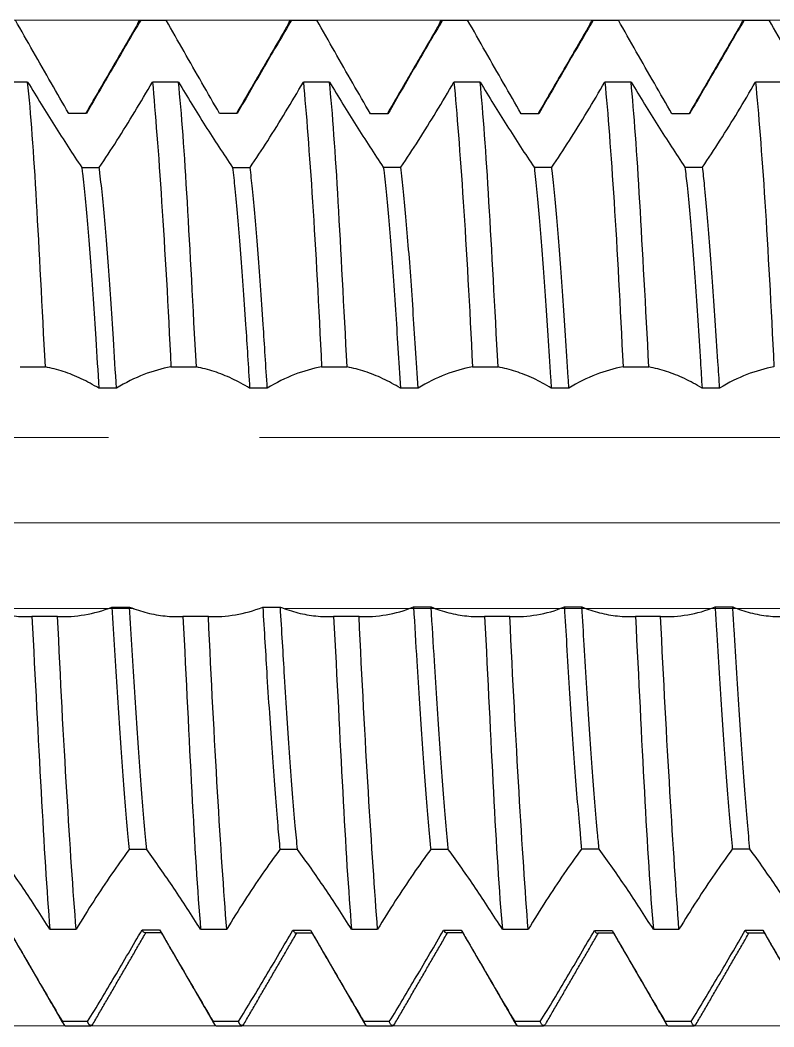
# Model space of a CAD drawing. Header units: millimetres. Extents: x -80 to 17556, y -2605 to 646.
# Drawn here: x 489.11 to 496.6, y 284.71 to 294.72 of the extents above; entities that cross this region are included whole.
import ezdxf

# ---------------------------------------------------------------- set-up
doc = ezdxf.new("R2010")
doc.units = ezdxf.units.MM
doc.header["$LTSCALE"] = 2
doc.linetypes.add('DASH', pattern=[3.75, 3, -0.75])
doc.linetypes.add('LONGDASH_DASH', pattern=[10.5, 6, -0.75, 3, -0.75])
for name, color, linetype, lineweight in [('1', 4, 'Continuous', 50), ('3', 1, 'DASH', 35), ('4', 2, 'LONGDASH_DASH', 25), ('CUT', 1, 'Continuous', 25), ('SK4', 2, 'LONGDASH_DASH', 25)]:
    doc.layers.add(name, color=color, linetype=linetype, lineweight=lineweight)

# ---------------------------------------------------------------- blocks, each defined once
blk = doc.blocks.new('A$C1EDF66EC')
at = {"layer": '1', "lineweight": 25}
for p, q in [((131.3386, 41.6101), (131.5922, 41.6101)), ((132.8385, 41.6101), (133.0907, 41.6101)), ((134.3398, 41.6101), (134.5908, 41.6101)), ((135.8398, 41.6101), (136.09, 41.6101)), ((137.3404, 41.6101), (137.5901, 41.6101)), ((130.2143, 40.9948), (129.9579, 40.9948)), ((131.7138, 40.9948), (131.4558, 40.9948)), ((133.2159, 40.9948), (132.9565, 40.9948)), ((134.7148, 40.9948), (134.4544, 40.9948)), ((136.2165, 40.9948), (135.9556, 40.9948)), ((137.7148, 40.9948), (137.4539, 40.9948)), ((130.1394, 38.1615), (130.3908, 38.1615)), ((131.6395, 38.1615), (131.8923, 38.1615)), ((133.1379, 38.1615), (133.3921, 38.1615)), ((134.6382, 38.1615), (134.894, 38.1615)), ((136.1361, 38.1615), (136.3935, 38.1615)), ((130.5124, 35.6797), (130.2563, 35.6797)), ((132.0127, 35.6797), (131.7582, 35.6797)), ((133.511, 35.6797), (133.258, 35.6797)), ((135.0112, 35.6797), (134.7595, 35.6797)), ((136.5101, 35.6797), (136.2595, 35.6797)), ((130.4356, 32.5689), (130.6961, 32.5689)), ((131.9345, 32.5689), (132.1941, 32.5689)), ((133.4365, 32.5689), (133.6948, 32.5689)), ((134.936, 32.5689), (135.1927, 32.5689)), ((136.438, 32.5689), (136.693, 32.5689)), ((130.8105, 31.6504), (130.5597, 31.6504)), ((132.3118, 31.6504), (132.0598, 31.6504)), ((133.8117, 31.6504), (133.5583, 31.6504)), ((135.3135, 31.6504), (135.0586, 31.6504)), ((136.8131, 31.6504), (136.5566, 31.6504)), ((130.5877, 31.6101), (130.8428, 31.6101)), ((132.0881, 31.6101), (132.3447, 31.6101)), ((133.5861, 31.6101), (133.8441, 31.6101)), ((135.0868, 31.6101), (135.3461, 31.6101)), ((136.5848, 31.6101), (136.845, 31.6101))]:
    blk.add_line(p, q, dxfattribs=at)
for points, knots in [([(130.6234, 40.6817), (130.5649, 40.7827), (130.5064, 40.884), (130.3884, 41.0896), (130.3288, 41.194), (130.21, 41.4024), (130.1507, 41.5066), (130.0919, 41.6101)], [0, 0, 0, 0, 0.3261115, 0.3261115, 0.6621323, 0.6621323, 1, 1, 1, 1]), ([(131.3386, 41.6101), (131.2496, 41.4586), (131.1599, 41.3052), (130.9796, 40.9954), (130.8886, 40.8383), (130.7985, 40.6817)], [0, 0, 0, 0, 0.4968685, 0.4968685, 1, 1, 1, 1]), ([(132.1235, 40.6821), (132.065, 40.783), (132.0065, 40.8844), (131.8885, 41.0899), (131.8289, 41.1942), (131.7102, 41.4025), (131.651, 41.5067), (131.5922, 41.6101)], [0, 0, 0, 0, 0.3262336, 0.3262336, 0.6621948, 0.6621948, 1, 1, 1, 1]), ([(132.8385, 41.6101), (132.7495, 41.4587), (132.6599, 41.3054), (132.4796, 40.9956), (132.3887, 40.8387), (132.2986, 40.6821)], [0, 0, 0, 0, 0.4968715, 0.4968715, 1, 1, 1, 1]), ([(133.6233, 40.6794), (133.5648, 40.7804), (133.5063, 40.8817), (133.3881, 41.0877), (133.3283, 41.1924), (133.2091, 41.4016), (133.1496, 41.5062), (133.0907, 41.6101)], [0, 0, 0, 0, 0.3253348, 0.3253348, 0.6617353, 0.6617353, 1, 1, 1, 1]), ([(134.3398, 41.6101), (134.2506, 41.4582), (134.1607, 41.3045), (133.9799, 40.9939), (133.8887, 40.8364), (133.7984, 40.6794)], [0, 0, 0, 0, 0.4968507, 0.4968507, 1, 1, 1, 1]), ([(135.1234, 40.6795), (135.0649, 40.7805), (135.0064, 40.8819), (134.8882, 41.0878), (134.8284, 41.1925), (134.7092, 41.4017), (134.6498, 41.5062), (134.5908, 41.6101)], [0, 0, 0, 0, 0.3253712, 0.3253712, 0.661754, 0.661754, 1, 1, 1, 1]), ([(135.8398, 41.6101), (135.7506, 41.4582), (135.6607, 41.3045), (135.48, 40.9939), (135.3888, 40.8365), (135.2985, 40.6795)], [0, 0, 0, 0, 0.4968516, 0.4968516, 1, 1, 1, 1]), ([(136.6231, 40.678), (136.5646, 40.779), (136.5061, 40.8804), (136.3879, 41.0866), (136.3279, 41.1915), (136.2085, 41.4012), (136.149, 41.506), (136.09, 41.6101)], [0, 0, 0, 0, 0.3249016, 0.3249016, 0.6615133, 0.6615133, 1, 1, 1, 1]), ([(137.3404, 41.6101), (137.251, 41.458), (137.1611, 41.304), (136.9801, 40.9929), (136.8887, 40.8353), (136.7982, 40.6781)], [0, 0, 0, 0, 0.4968399, 0.4968399, 1, 1, 1, 1]), ([(138.1232, 40.6781), (138.0646, 40.779), (138.0062, 40.8804), (137.8879, 41.0866), (137.828, 41.1915), (137.7086, 41.4012), (137.6491, 41.506), (137.5901, 41.6101)], [0, 0, 0, 0, 0.3249054, 0.3249054, 0.6615153, 0.6615153, 1, 1, 1, 1]), ([(130.2143, 40.9948), (130.303, 40.8471), (130.3922, 40.702), (130.5717, 40.4183), (130.6622, 40.2792), (130.7519, 40.1462)], [0, 0, 0, 0, 0.496904, 0.496904, 1, 1, 1, 1]), ([(130.927, 40.1462), (130.9855, 40.2324), (131.0439, 40.3213), (131.1615, 40.5052), (131.2207, 40.6005), (131.3387, 40.7949), (131.3975, 40.8942), (131.4558, 40.9948)], [0, 0, 0, 0, 0.3277281, 0.3277281, 0.6629575, 0.6629575, 1, 1, 1, 1]), ([(131.7138, 40.9948), (131.8025, 40.8469), (131.8919, 40.7016), (132.0716, 40.4175), (132.1622, 40.2783), (132.2521, 40.1452)], [0, 0, 0, 0, 0.4968948, 0.4968948, 1, 1, 1, 1]), ([(132.4271, 40.1452), (132.4857, 40.2313), (132.5441, 40.3202), (132.6618, 40.5043), (132.7211, 40.5997), (132.8392, 40.7945), (132.8981, 40.894), (132.9565, 40.9948)], [0, 0, 0, 0, 0.3273271, 0.3273271, 0.6627525, 0.6627525, 1, 1, 1, 1]), ([(133.2159, 40.9948), (133.3043, 40.8474), (133.3933, 40.7027), (133.5723, 40.4196), (133.6626, 40.2809), (133.7521, 40.1482)], [0, 0, 0, 0, 0.4969216, 0.4969216, 1, 1, 1, 1]), ([(133.9272, 40.1482), (133.9858, 40.2344), (134.0442, 40.3233), (134.1614, 40.507), (134.2204, 40.6019), (134.3378, 40.7956), (134.3963, 40.8945), (134.4544, 40.9948)], [0, 0, 0, 0, 0.328593, 0.328593, 0.6633981, 0.6633981, 1, 1, 1, 1]), ([(134.7148, 40.9948), (134.8034, 40.8471), (134.8926, 40.702), (135.072, 40.4183), (135.1626, 40.2793), (135.2523, 40.1463)], [0, 0, 0, 0, 0.4969049, 0.4969049, 1, 1, 1, 1]), ([(135.4274, 40.1463), (135.4859, 40.2325), (135.5443, 40.3214), (135.6618, 40.5054), (135.7209, 40.6006), (135.8386, 40.7949), (135.8973, 40.8942), (135.9556, 40.9948)], [0, 0, 0, 0, 0.327868, 0.327868, 0.6630275, 0.6630275, 1, 1, 1, 1]), ([(136.2165, 40.9948), (136.3048, 40.8475), (136.3938, 40.7028), (136.5727, 40.4198), (136.663, 40.2812), (136.7525, 40.1486)], [0, 0, 0, 0, 0.4969245, 0.4969245, 1, 1, 1, 1]), ([(136.9276, 40.1486), (136.9861, 40.2348), (137.0445, 40.3238), (137.1616, 40.5074), (137.2204, 40.6022), (137.3376, 40.7958), (137.396, 40.8946), (137.4539, 40.9948)], [0, 0, 0, 0, 0.328841, 0.328841, 0.6635231, 0.6635231, 1, 1, 1, 1]), ([(130.7985, 40.6817), (130.7839, 40.6817), (130.7693, 40.6817), (130.7401, 40.6817), (130.7255, 40.6817), (130.6818, 40.6817), (130.6526, 40.6817), (130.6234, 40.6817)], [0, 0, 0, 0, 0.2500005, 0.2500005, 0.500001, 0.500001, 1, 1, 1, 1]), ([(132.2986, 40.6821), (132.2694, 40.6821), (132.2402, 40.6821), (132.1965, 40.6821), (132.1819, 40.6821), (132.1527, 40.6821), (132.1381, 40.6821), (132.1235, 40.6821)], [0, 0, 0, 0, 0.5, 0.5, 0.75, 0.75, 1, 1, 1, 1]), ([(133.7984, 40.6794), (133.7692, 40.6794), (133.74, 40.6794), (133.6962, 40.6794), (133.6817, 40.6794), (133.6525, 40.6794), (133.6379, 40.6794), (133.6233, 40.6794)], [0, 0, 0, 0, 0.5, 0.5, 0.75, 0.75, 1, 1, 1, 1]), ([(135.2985, 40.6795), (135.2693, 40.6795), (135.2401, 40.6795), (135.1818, 40.6795), (135.1526, 40.6795), (135.1234, 40.6795)], [0, 0, 0, 0, 0.5, 0.5, 1, 1, 1, 1]), ([(136.7982, 40.6781), (136.7836, 40.6781), (136.769, 40.6781), (136.7325, 40.6781), (136.7106, 40.6781), (136.6669, 40.678), (136.645, 40.678), (136.6231, 40.678)], [0, 0, 0, 0, 0.25, 0.25, 0.625, 0.625, 1, 1, 1, 1]), ([(130.7519, 40.1462), (130.7665, 40.1462), (130.7811, 40.1462), (130.8175, 40.1462), (130.8394, 40.1462), (130.8832, 40.1462), (130.9051, 40.1462), (130.927, 40.1462)], [0, 0, 0, 0, 0.25, 0.25, 0.625, 0.625, 1, 1, 1, 1]), ([(130.7519, 40.1462), (130.7542, 40.1273), (130.7653, 40.0323), (130.7853, 39.8426), (130.8119, 39.5482), (130.8474, 39.101), (130.8844, 38.5624), (130.9124, 38.116), (130.9227, 37.9486)], [0, 0, 0, 0, 0.0400497, 0.1958143, 0.3515788, 0.5073433, 0.8188724, 1, 1, 1, 1]), ([(131.0978, 37.9486), (131.0875, 38.116), (131.0594, 38.5625), (131.0225, 39.1011), (130.987, 39.5482), (130.9604, 39.8426), (130.9404, 40.0324), (130.9292, 40.1273), (130.927, 40.1462)], [0, 0, 0, 0, 0.181125, 0.4926676, 0.6484389, 0.8042103, 0.9599816, 1, 1, 1, 1]), ([(133.7521, 40.1482), (133.7813, 40.1482), (133.8105, 40.1482), (133.8543, 40.1482), (133.8689, 40.1482), (133.898, 40.1482), (133.9126, 40.1482), (133.9272, 40.1482)], [0, 0, 0, 0, 0.5, 0.5, 0.75, 0.75, 1, 1, 1, 1]), ([(133.7521, 40.1482), (133.7567, 40.1104), (133.7701, 39.9933), (133.7924, 39.7705), (133.8279, 39.358), (133.8713, 38.7606), (133.9058, 38.2201), (133.9226, 37.9494)], [0, 0, 0, 0, 0.0801828, 0.236313, 0.3924432, 0.7047035, 1, 1, 1, 1]), ([(134.0977, 37.9494), (134.0809, 38.22), (134.0464, 38.7606), (134.003, 39.3581), (133.9675, 39.7705), (133.9452, 39.9933), (133.9318, 40.1104), (133.9272, 40.1482)], [0, 0, 0, 0, 0.2953038, 0.6075734, 0.7637082, 0.919843, 1, 1, 1, 1]), ([(135.2523, 40.1463), (135.2536, 40.136), (135.2637, 40.0504), (135.2827, 39.871), (135.3181, 39.4765), (135.3625, 38.8857), (135.4002, 38.3058), (135.4202, 37.9864), (135.4224, 37.9505)], [0, 0, 0, 0, 0.0218525, 0.1782999, 0.3347474, 0.6476423, 0.9605373, 1, 1, 1, 1]), ([(135.2523, 40.1463), (135.2815, 40.1463), (135.3107, 40.1463), (135.3545, 40.1463), (135.369, 40.1463), (135.3982, 40.1463), (135.4128, 40.1463), (135.4274, 40.1463)], [0, 0, 0, 0, 0.5, 0.5, 0.75, 0.75, 1, 1, 1, 1]), ([(135.5975, 37.9505), (135.5953, 37.9865), (135.5753, 38.3057), (135.5376, 38.8857), (135.4932, 39.4765), (135.4577, 39.8709), (135.4387, 40.0503), (135.4286, 40.136), (135.4274, 40.1463)], [0, 0, 0, 0, 0.0394754, 0.3523703, 0.6652652, 0.8217126, 0.9781601, 1, 1, 1, 1]), ([(136.7525, 40.1486), (136.7593, 40.0916), (136.775, 39.9497), (136.8084, 39.5967), (136.8527, 39.0263), (136.8937, 38.4087), (136.917, 38.039), (136.9226, 37.9503)], [0, 0, 0, 0, 0.1198452, 0.2763278, 0.5892929, 0.9022581, 1, 1, 1, 1]), ([(137.0976, 37.9503), (137.0921, 38.039), (137.0688, 38.4086), (137.0278, 39.0263), (136.9834, 39.5967), (136.95, 39.9497), (136.9344, 40.0916), (136.9276, 40.1486)], [0, 0, 0, 0, 0.0977675, 0.4107238, 0.7236802, 0.8801584, 1, 1, 1, 1]), ([(132.2521, 40.1452), (132.2812, 40.1452), (132.3104, 40.1452), (132.3542, 40.1452), (132.3688, 40.1452), (132.398, 40.1452), (132.4125, 40.1452), (132.4271, 40.1452)], [0, 0, 0, 0, 0.5, 0.5, 0.75, 0.75, 1, 1, 1, 1]), ([(132.2521, 40.1452), (132.2599, 40.08), (132.2766, 39.9292), (132.3022, 39.6591), (132.3377, 39.2284), (132.3778, 38.6596), (132.409, 38.1673), (132.4225, 37.9495)], [0, 0, 0, 0, 0.1380008, 0.2941541, 0.4503075, 0.7626141, 1, 1, 1, 1]), ([(132.5975, 37.9495), (132.5841, 38.1673), (132.5528, 38.6596), (132.5127, 39.2285), (132.4773, 39.6591), (132.4517, 39.9292), (132.435, 40.08), (132.4271, 40.1452)], [0, 0, 0, 0, 0.2373876, 0.5497085, 0.7058689, 0.8620294, 1, 1, 1, 1]), ([(130.9227, 37.9486), (130.8642, 37.9849), (130.8058, 38.0165), (130.6878, 38.0722), (130.628, 38.096), (130.509, 38.1352), (130.4497, 38.1504), (130.3908, 38.1615)], [0, 0, 0, 0, 0.325308, 0.325308, 0.6617191, 0.6617191, 1, 1, 1, 1]), ([(131.6395, 38.1615), (131.5503, 38.1453), (131.4604, 38.1201), (131.2796, 38.0501), (131.1883, 38.005), (131.0978, 37.9486)], [0, 0, 0, 0, 0.4968462, 0.4968462, 1, 1, 1, 1]), ([(132.4225, 37.9495), (132.364, 37.9857), (132.3056, 38.0173), (132.1878, 38.0727), (132.1284, 38.0964), (132.0099, 38.1353), (131.9508, 38.1505), (131.8923, 38.1615)], [0, 0, 0, 0, 0.3262111, 0.3262111, 0.6621794, 0.6621794, 1, 1, 1, 1]), ([(133.1379, 38.1615), (133.0489, 38.1454), (132.9593, 38.1202), (132.7789, 38.0505), (132.6878, 38.0056), (132.5975, 37.9495)], [0, 0, 0, 0, 0.4968649, 0.4968649, 1, 1, 1, 1]), ([(133.9226, 37.9494), (133.8641, 37.9856), (133.8057, 38.0172), (133.6879, 38.0726), (133.6284, 38.0963), (133.5098, 38.1353), (133.4507, 38.1505), (133.3921, 38.1615)], [0, 0, 0, 0, 0.3260739, 0.3260739, 0.6621097, 0.6621097, 1, 1, 1, 1]), ([(134.6382, 38.1615), (134.5492, 38.1454), (134.4595, 38.1202), (134.2791, 38.0505), (134.188, 38.0056), (134.0977, 37.9494)], [0, 0, 0, 0, 0.4968624, 0.4968624, 1, 1, 1, 1]), ([(135.4224, 37.9505), (135.3639, 37.9867), (135.3056, 38.0182), (135.1881, 38.0733), (135.1289, 38.0968), (135.0111, 38.1354), (134.9523, 38.1505), (134.894, 38.1615)], [0, 0, 0, 0, 0.3272694, 0.3272694, 0.6627194, 0.6627194, 1, 1, 1, 1]), ([(136.1361, 38.1615), (136.0474, 38.1454), (135.9581, 38.1204), (135.7783, 38.051), (135.6875, 38.0064), (135.5975, 37.9505)], [0, 0, 0, 0, 0.4968879, 0.4968879, 1, 1, 1, 1]), ([(136.9226, 37.9503), (136.8641, 37.9864), (136.8057, 38.0179), (136.6881, 38.0731), (136.6288, 38.0967), (136.5108, 38.1354), (136.4519, 38.1505), (136.3935, 38.1615)], [0, 0, 0, 0, 0.3269679, 0.3269679, 0.662566, 0.662566, 1, 1, 1, 1]), ([(137.6368, 38.1615), (137.548, 38.1454), (137.4585, 38.1203), (137.2786, 38.0509), (137.1877, 38.0062), (137.0976, 37.9503)], [0, 0, 0, 0, 0.496882, 0.496882, 1, 1, 1, 1]), ([(131.0978, 37.9486), (131.0832, 37.9486), (131.0686, 37.9486), (131.0394, 37.9486), (131.0249, 37.9486), (130.9811, 37.9486), (130.9519, 37.9486), (130.9227, 37.9486)], [0, 0, 0, 0, 0.2500027, 0.2500027, 0.5000054, 0.5000054, 1, 1, 1, 1]), ([(132.5975, 37.9495), (132.583, 37.9495), (132.5684, 37.9495), (132.5392, 37.9495), (132.5246, 37.9495), (132.4808, 37.9495), (132.4517, 37.9495), (132.4225, 37.9495)], [0, 0, 0, 0, 0.2500023, 0.2500023, 0.5000046, 0.5000046, 1, 1, 1, 1]), ([(135.5975, 37.9505), (135.5683, 37.9505), (135.5391, 37.9505), (135.4954, 37.9505), (135.4808, 37.9505), (135.4516, 37.9505), (135.437, 37.9505), (135.4224, 37.9505)], [0, 0, 0, 0, 0.5, 0.5, 0.75, 0.75, 1, 1, 1, 1]), ([(137.0976, 37.9503), (137.0685, 37.9503), (137.0393, 37.9503), (136.9955, 37.9503), (136.9809, 37.9503), (136.9517, 37.9503), (136.9372, 37.9503), (136.9226, 37.9503)], [0, 0, 0, 0, 0.5, 0.5, 0.75, 0.75, 1, 1, 1, 1]), ([(129.728, 35.7731), (129.7865, 35.7493), (129.8449, 35.7304), (129.9623, 35.7011), (130.0215, 35.6908), (130.1393, 35.6788), (130.198, 35.6771), (130.2563, 35.6797)], [0, 0, 0, 0, 0.327348, 0.327348, 0.6627596, 0.6627596, 1, 1, 1, 1]), ([(130.5124, 35.6797), (130.6014, 35.6759), (130.691, 35.6813), (130.8714, 35.7116), (130.9625, 35.7369), (131.0528, 35.7738)], [0, 0, 0, 0, 0.4968641, 0.4968641, 1, 1, 1, 1]), ([(131.0528, 35.7738), (131.0701, 35.4845), (131.1051, 34.9072), (131.149, 34.2509), (131.1845, 33.7877), (131.2063, 33.5362), (131.2192, 33.4015), (131.2232, 33.3609)], [0, 0, 0, 0, 0.3045057, 0.6168258, 0.7729859, 0.9291459, 1, 1, 1, 1]), ([(131.2279, 35.7738), (131.2864, 35.75), (131.3447, 35.731), (131.4625, 35.7014), (131.522, 35.691), (131.6405, 35.6788), (131.6996, 35.6771), (131.7582, 35.6797)], [0, 0, 0, 0, 0.326152, 0.326152, 0.6621495, 0.6621495, 1, 1, 1, 1]), ([(131.3983, 33.3609), (131.3942, 33.4015), (131.3813, 33.5362), (131.3596, 33.7878), (131.3241, 34.2508), (131.2802, 34.9072), (131.2452, 35.4845), (131.2279, 35.7738)], [0, 0, 0, 0, 0.0708499, 0.2270106, 0.3831713, 0.6954927, 1, 1, 1, 1]), ([(132.0127, 35.6797), (132.1017, 35.6759), (132.1912, 35.6813), (132.3716, 35.7116), (132.4626, 35.7368), (132.5529, 35.7738)], [0, 0, 0, 0, 0.4968664, 0.4968664, 1, 1, 1, 1]), ([(132.5529, 35.7738), (132.5675, 35.7738), (132.5821, 35.7738), (132.6113, 35.7738), (132.6258, 35.7738), (132.6696, 35.7738), (132.6988, 35.7738), (132.728, 35.7738)], [0, 0, 0, 0, 0.25, 0.25, 0.5, 0.5, 1, 1, 1, 1]), ([(132.5529, 35.7738), (132.5669, 35.5392), (132.5986, 35.0142), (132.6393, 34.3929), (132.6747, 33.9136), (132.6998, 33.6112), (132.716, 33.4376), (132.7233, 33.3635)], [0, 0, 0, 0, 0.2465496, 0.5589225, 0.715109, 0.8712954, 1, 1, 1, 1]), ([(132.728, 35.7738), (132.7865, 35.7499), (132.8448, 35.731), (132.9626, 35.7013), (133.022, 35.6909), (133.1405, 35.6788), (133.1995, 35.6771), (133.258, 35.6797)], [0, 0, 0, 0, 0.3262818, 0.3262818, 0.6622155, 0.6622155, 1, 1, 1, 1]), ([(132.8984, 33.3635), (132.891, 33.4376), (132.8749, 33.6112), (132.8498, 33.9137), (132.8143, 34.3928), (132.7737, 35.0142), (132.742, 35.5392), (132.728, 35.7738)], [0, 0, 0, 0, 0.1286978, 0.2848859, 0.4410741, 0.7534504, 1, 1, 1, 1]), ([(133.511, 35.6797), (133.6002, 35.6759), (133.6901, 35.6813), (133.8709, 35.7118), (133.9622, 35.7372), (134.0526, 35.7743)], [0, 0, 0, 0, 0.4968474, 0.4968474, 1, 1, 1, 1]), ([(134.0526, 35.7743), (134.0635, 35.5921), (134.0921, 35.1168), (134.1295, 34.532), (134.165, 34.0386), (134.1916, 33.7056), (134.2111, 33.4894), (134.2217, 33.3803), (134.2235, 33.3626)], [0, 0, 0, 0, 0.1902309, 0.501814, 0.6576055, 0.813397, 0.9691885, 1, 1, 1, 1]), ([(134.0526, 35.7743), (134.0672, 35.7743), (134.0818, 35.7743), (134.111, 35.7743), (134.1256, 35.7743), (134.1694, 35.7743), (134.1985, 35.7743), (134.2277, 35.7743)], [0, 0, 0, 0, 0.25, 0.25, 0.5, 0.5, 1, 1, 1, 1]), ([(134.2277, 35.7743), (134.2862, 35.7504), (134.3446, 35.7314), (134.4627, 35.7016), (134.5224, 35.6911), (134.6414, 35.6788), (134.7007, 35.6771), (134.7595, 35.6797)], [0, 0, 0, 0, 0.3253685, 0.3253685, 0.6617499, 0.6617499, 1, 1, 1, 1]), ([(134.3985, 33.3626), (134.3968, 33.3803), (134.3862, 33.4894), (134.3667, 33.7056), (134.34, 34.0388), (134.3046, 34.532), (134.2671, 35.1168), (134.2386, 35.5921), (134.2277, 35.7743)], [0, 0, 0, 0, 0.0308035, 0.1865969, 0.3423904, 0.4981839, 0.8097708, 1, 1, 1, 1]), ([(135.0112, 35.6797), (135.1004, 35.6759), (135.1902, 35.6813), (135.371, 35.7118), (135.4623, 35.7372), (135.5527, 35.7743)], [0, 0, 0, 0, 0.4968481, 0.4968481, 1, 1, 1, 1]), ([(135.5527, 35.7743), (135.5603, 35.6473), (135.5856, 35.225), (135.6197, 34.6813), (135.6552, 34.1733), (135.6818, 33.8276), (135.7046, 33.5632), (135.7184, 33.4163), (135.7234, 33.3654)], [0, 0, 0, 0, 0.1326321, 0.4444885, 0.6004167, 0.7563449, 0.9122731, 1, 1, 1, 1]), ([(135.5527, 35.7743), (135.5819, 35.7743), (135.6111, 35.7743), (135.6695, 35.7743), (135.6986, 35.7743), (135.7278, 35.7743)], [0, 0, 0, 0, 0.5, 0.5, 1, 1, 1, 1]), ([(135.8985, 33.3654), (135.8935, 33.4163), (135.8796, 33.5631), (135.8569, 33.8276), (135.8303, 34.1734), (135.7948, 34.6812), (135.7606, 35.2249), (135.7354, 35.6473), (135.7278, 35.7743)], [0, 0, 0, 0, 0.0877225, 0.2436522, 0.399582, 0.5555117, 0.8673711, 1, 1, 1, 1]), ([(135.7278, 35.7743), (135.7863, 35.7504), (135.8447, 35.7314), (135.9627, 35.7016), (136.0225, 35.6911), (136.1414, 35.6788), (136.2007, 35.6771), (136.2595, 35.6797)], [0, 0, 0, 0, 0.3254097, 0.3254097, 0.6617708, 0.6617708, 1, 1, 1, 1]), ([(136.5101, 35.6797), (136.5995, 35.6759), (136.6894, 35.6813), (136.8705, 35.7119), (136.9619, 35.7373), (137.0524, 35.7746)], [0, 0, 0, 0, 0.4968388, 0.4968388, 1, 1, 1, 1]), ([(137.0524, 35.7746), (137.0568, 35.7005), (137.079, 35.3288), (137.11, 34.8271), (137.1454, 34.3068), (137.1721, 33.9506), (137.1981, 33.6359), (137.2153, 33.4495), (137.2235, 33.3649)], [0, 0, 0, 0, 0.0770164, 0.3880581, 0.5435789, 0.6990997, 0.8546205, 1, 1, 1, 1]), ([(137.0524, 35.7746), (137.0816, 35.7746), (137.1108, 35.7746), (137.1546, 35.7746), (137.1691, 35.7746), (137.1983, 35.7746), (137.2129, 35.7746), (137.2275, 35.7746)], [0, 0, 0, 0, 0.5, 0.5, 0.75, 0.75, 1, 1, 1, 1]), ([(137.2275, 35.7746), (137.286, 35.7507), (137.3444, 35.7316), (137.4627, 35.7017), (137.5226, 35.6911), (137.6418, 35.6788), (137.7013, 35.6771), (137.7603, 35.6797)], [0, 0, 0, 0, 0.3249187, 0.3249187, 0.6615211, 0.6615211, 1, 1, 1, 1]), ([(137.3986, 33.3649), (137.3903, 33.4495), (137.3732, 33.6359), (137.3471, 33.9506), (137.3205, 34.3069), (137.285, 34.827), (137.254, 35.3288), (137.2319, 35.7005), (137.2275, 35.7746)], [0, 0, 0, 0, 0.1453787, 0.3009003, 0.4564219, 0.6119435, 0.9229867, 1, 1, 1, 1]), ([(130.4356, 32.5689), (130.347, 32.7098), (130.2578, 32.8469), (130.0784, 33.1125), (129.9878, 33.2412), (129.8981, 33.3626)], [0, 0, 0, 0, 0.4969051, 0.4969051, 1, 1, 1, 1]), ([(131.2232, 33.3609), (131.1647, 33.2821), (131.1063, 33.2001), (130.989, 33.0295), (130.9301, 32.9407), (130.8127, 32.7583), (130.7542, 32.6645), (130.6961, 32.5689)], [0, 0, 0, 0, 0.3286449, 0.3286449, 0.6634244, 0.6634244, 1, 1, 1, 1]), ([(131.3983, 33.3609), (131.3837, 33.3609), (131.3691, 33.3609), (131.3399, 33.3609), (131.3253, 33.3609), (131.2816, 33.3609), (131.2524, 33.3609), (131.2232, 33.3609)], [0, 0, 0, 0, 0.2500012, 0.2500012, 0.5000024, 0.5000024, 1, 1, 1, 1]), ([(131.9345, 32.5689), (131.8461, 32.7094), (131.7571, 32.8463), (131.5781, 33.1112), (131.4878, 33.2397), (131.3983, 33.3609)], [0, 0, 0, 0, 0.4969225, 0.4969225, 1, 1, 1, 1]), ([(132.7233, 33.3635), (132.6647, 33.2849), (132.6063, 33.2029), (132.4887, 33.032), (132.4294, 32.9427), (132.3114, 32.7593), (132.2525, 32.665), (132.1941, 32.5689)], [0, 0, 0, 0, 0.3273998, 0.3273998, 0.6627895, 0.6627895, 1, 1, 1, 1]), ([(132.8984, 33.3635), (132.8838, 33.3635), (132.8692, 33.3635), (132.84, 33.3635), (132.8254, 33.3635), (132.7816, 33.3635), (132.7525, 33.3635), (132.7233, 33.3635)], [0, 0, 0, 0, 0.2500021, 0.2500021, 0.5000042, 0.5000042, 1, 1, 1, 1]), ([(133.4365, 32.5689), (133.3478, 32.7099), (133.2585, 32.8473), (133.0788, 33.1131), (132.9882, 33.242), (132.8984, 33.3635)], [0, 0, 0, 0, 0.4968962, 0.4968962, 1, 1, 1, 1]), ([(134.2235, 33.3626), (134.1649, 33.2839), (134.1065, 33.2019), (133.9889, 33.0311), (133.9298, 32.942), (133.8119, 32.7589), (133.7531, 32.6648), (133.6948, 32.5689)], [0, 0, 0, 0, 0.3278093, 0.3278093, 0.6629989, 0.6629989, 1, 1, 1, 1]), ([(134.3985, 33.3626), (134.3839, 33.3626), (134.3694, 33.3626), (134.3402, 33.3626), (134.3256, 33.3626), (134.2818, 33.3626), (134.2526, 33.3626), (134.2235, 33.3626)], [0, 0, 0, 0, 0.2500022, 0.2500022, 0.5000043, 0.5000043, 1, 1, 1, 1]), ([(134.936, 32.5689), (134.8474, 32.7097), (134.7581, 32.8469), (134.5787, 33.1124), (134.4882, 33.2411), (134.3985, 33.3626)], [0, 0, 0, 0, 0.4969057, 0.4969057, 1, 1, 1, 1]), ([(135.7234, 33.3654), (135.6649, 33.2868), (135.6064, 33.2049), (135.4885, 33.0337), (135.429, 32.9441), (135.3104, 32.76), (135.2513, 32.6654), (135.1927, 32.5689)], [0, 0, 0, 0, 0.3265426, 0.3265426, 0.6623524, 0.6623524, 1, 1, 1, 1]), ([(135.8985, 33.3654), (135.8839, 33.3654), (135.8693, 33.3654), (135.8401, 33.3654), (135.8255, 33.3654), (135.7818, 33.3654), (135.7526, 33.3654), (135.7234, 33.3654)], [0, 0, 0, 0, 0.2500014, 0.2500014, 0.5000028, 0.5000028, 1, 1, 1, 1]), ([(136.438, 32.5689), (136.349, 32.7103), (136.2595, 32.8479), (136.0794, 33.1144), (135.9885, 33.2436), (135.8985, 33.3654)], [0, 0, 0, 0, 0.496878, 0.496878, 1, 1, 1, 1]), ([(137.2235, 33.3649), (137.165, 33.2863), (137.1066, 33.2044), (136.9887, 33.0333), (136.9292, 32.9437), (136.8107, 32.7599), (136.7516, 32.6653), (136.693, 32.5689)], [0, 0, 0, 0, 0.3267365, 0.3267365, 0.6624517, 0.6624517, 1, 1, 1, 1]), ([(137.9377, 32.5689), (137.8488, 32.7102), (137.7593, 32.8477), (137.5794, 33.1141), (137.4885, 33.2432), (137.3986, 33.3649)], [0, 0, 0, 0, 0.4968827, 0.4968827, 1, 1, 1, 1]), ([(130.0271, 32.5633), (130.0856, 32.4625), (130.144, 32.3619), (130.2622, 32.1587), (130.3221, 32.056), (130.4413, 31.852), (130.5007, 31.7505), (130.5597, 31.6504)], [0, 0, 0, 0, 0.3253297, 0.3253297, 0.6617328, 0.6617328, 1, 1, 1, 1]), ([(130.8105, 31.6504), (130.8998, 31.7969), (130.9897, 31.9464), (131.1705, 32.251), (131.2617, 32.4067), (131.3521, 32.5635)], [0, 0, 0, 0, 0.4968493, 0.4968493, 1, 1, 1, 1]), ([(131.3521, 32.5635), (131.3667, 32.5635), (131.3813, 32.5635), (131.4104, 32.5635), (131.425, 32.5635), (131.4688, 32.5635), (131.498, 32.5635), (131.5271, 32.5635)], [0, 0, 0, 0, 0.2500027, 0.2500027, 0.5000054, 0.5000054, 1, 1, 1, 1]), ([(131.3521, 32.5635), (131.3583, 32.5514), (131.3695, 32.537), (131.3807, 32.5361), (131.3857, 32.5383)], [0, 0, 0, 0, 0.5569639, 1, 1, 1, 1]), ([(131.5271, 32.5635), (131.5857, 32.4627), (131.6441, 32.3621), (131.7623, 32.1589), (131.8222, 32.0561), (131.9414, 31.852), (132.0009, 31.7506), (132.0598, 31.6504)], [0, 0, 0, 0, 0.3252761, 0.3252761, 0.6617053, 0.6617053, 1, 1, 1, 1]), ([(132.3118, 31.6504), (132.4008, 31.7964), (132.4905, 31.9455), (132.6708, 32.2492), (132.7618, 32.4045), (132.8518, 32.5608)], [0, 0, 0, 0, 0.4968699, 0.4968699, 1, 1, 1, 1]), ([(132.8518, 32.5608), (132.8664, 32.5608), (132.881, 32.5608), (132.9102, 32.5608), (132.9248, 32.5608), (132.9686, 32.5608), (132.9977, 32.5608), (133.0269, 32.5608)], [0, 0, 0, 0, 0.2500019, 0.2500019, 0.5000037, 0.5000037, 1, 1, 1, 1]), ([(132.8518, 32.5608), (132.8549, 32.5548), (132.8661, 32.5362), (132.8773, 32.5311), (132.8854, 32.5345)], [0, 0, 0, 0, 0.2735277, 1, 1, 1, 1]), ([(133.0269, 32.5608), (133.0855, 32.46), (133.1439, 32.3595), (133.2619, 32.1567), (133.3215, 32.0544), (133.4403, 31.8512), (133.4996, 31.7501), (133.5583, 31.6504)], [0, 0, 0, 0, 0.3261633, 0.3261633, 0.6621589, 0.6621589, 1, 1, 1, 1]), ([(133.8117, 31.6504), (133.9007, 31.7965), (133.9904, 31.9456), (134.1708, 32.2495), (134.2618, 32.4048), (134.352, 32.5612)], [0, 0, 0, 0, 0.4968668, 0.4968668, 1, 1, 1, 1]), ([(134.352, 32.5612), (134.3665, 32.5612), (134.3811, 32.5612), (134.4103, 32.5612), (134.4249, 32.5612), (134.4687, 32.5612), (134.4979, 32.5612), (134.527, 32.5612)], [0, 0, 0, 0, 0.25, 0.25, 0.5, 0.5, 1, 1, 1, 1]), ([(134.352, 32.5612), (134.3606, 32.5443), (134.3719, 32.5325), (134.3833, 32.5348), (134.386, 32.5361)], [0, 0, 0, 0, 0.7607572, 1, 1, 1, 1]), ([(134.527, 32.5612), (134.5856, 32.4604), (134.644, 32.3599), (134.762, 32.157), (134.8217, 32.0547), (134.9406, 31.8513), (134.9998, 31.7502), (135.0586, 31.6504)], [0, 0, 0, 0, 0.326033, 0.326033, 0.6620922, 0.6620922, 1, 1, 1, 1]), ([(135.3135, 31.6504), (135.4023, 31.796), (135.4916, 31.9446), (135.6713, 32.2473), (135.762, 32.402), (135.8518, 32.5578)], [0, 0, 0, 0, 0.4968932, 0.4968932, 1, 1, 1, 1]), ([(135.8518, 32.5578), (135.8664, 32.5578), (135.881, 32.5578), (135.9102, 32.5578), (135.9248, 32.5578), (135.9685, 32.5578), (135.9977, 32.5578), (136.0269, 32.5578)], [0, 0, 0, 0, 0.25, 0.25, 0.5, 0.5, 1, 1, 1, 1]), ([(135.8518, 32.5578), (135.8573, 32.5471), (135.8682, 32.5318), (135.8792, 32.5297), (135.8847, 32.5321)], [0, 0, 0, 0, 0.494359, 1, 1, 1, 1]), ([(136.0269, 32.5578), (136.0855, 32.457), (136.1439, 32.3565), (136.2616, 32.1542), (136.321, 32.0524), (136.4392, 31.8502), (136.4981, 31.7496), (136.5566, 31.6504)], [0, 0, 0, 0, 0.3272197, 0.3272197, 0.6626982, 0.6626982, 1, 1, 1, 1]), ([(136.8131, 31.6504), (136.902, 31.7961), (136.9914, 31.9448), (137.1713, 32.2479), (137.2621, 32.4027), (137.352, 32.5587)], [0, 0, 0, 0, 0.4968864, 0.4968864, 1, 1, 1, 1]), ([(137.352, 32.5587), (137.3666, 32.5587), (137.3812, 32.5587), (137.4176, 32.5587), (137.4395, 32.5587), (137.4833, 32.5587), (137.5052, 32.5587), (137.5271, 32.5587)], [0, 0, 0, 0, 0.25, 0.25, 0.625, 0.625, 1, 1, 1, 1]), ([(137.352, 32.5587), (137.3541, 32.5546), (137.3649, 32.5361), (137.3757, 32.5304), (137.3844, 32.5342)], [0, 0, 0, 0, 0.1960956, 1, 1, 1, 1]), ([(137.5271, 32.5587), (137.5856, 32.4579), (137.644, 32.3573), (137.7618, 32.155), (137.8212, 32.053), (137.9396, 31.8505), (137.9986, 31.7498), (138.0572, 31.6504)], [0, 0, 0, 0, 0.3269274, 0.3269274, 0.6625487, 0.6625487, 1, 1, 1, 1])]:
    blk.add_open_spline(points, degree=3, knots=knots, dxfattribs=at)
for points, degree in [([(131.3034, 41.5636), (131.0471, 41.1223), (130.7907, 40.6817)], 2), ([(131.3061, 41.5659), (131.3166, 41.5949), (131.3274, 41.6098), (131.3386, 41.6101)], 3), ([(132.8025, 41.563), (132.5466, 41.1222), (132.2905, 40.6821)], 2), ([(132.8054, 41.5652), (132.8161, 41.5946), (132.8271, 41.6098), (132.8385, 41.6101)], 3), ([(134.3047, 41.5633), (134.0478, 41.121), (133.7909, 40.6794)], 2), ([(134.3075, 41.5656), (134.318, 41.5948), (134.3288, 41.6098), (134.3398, 41.6101)], 3), ([(135.8043, 41.5629), (135.5476, 41.1209), (135.2909, 40.6795)], 2), ([(135.807, 41.5652), (135.8178, 41.5946), (135.8287, 41.6098), (135.8398, 41.6101)], 3), ([(137.3062, 41.5637), (137.0489, 41.1205), (136.7914, 40.678)], 2), ([(137.3087, 41.5661), (137.3193, 41.5949), (137.3298, 41.6098), (137.3404, 41.6101)], 3), ([(130.3908, 38.1615), (130.327, 39.3662), (130.2802, 40.3858), (130.2143, 40.9948)], 3), ([(131.4558, 40.9948), (131.5113, 40.3855), (131.5825, 39.3666), (131.6395, 38.1615)], 3), ([(131.8923, 38.1615), (131.8267, 39.3662), (131.7785, 40.3858), (131.7138, 40.9948)], 3), ([(132.9565, 40.9948), (133.0132, 40.3856), (133.0826, 39.3667), (133.1379, 38.1615)], 3), ([(133.3921, 38.1615), (133.3271, 39.3662), (133.2801, 40.3858), (133.2159, 40.9948)], 3), ([(134.4544, 40.9948), (134.5117, 40.3856), (134.5822, 39.3667), (134.6382, 38.1615)], 3), ([(134.894, 38.1615), (134.828, 39.3662), (134.7772, 40.3857), (134.7148, 40.9948)], 3), ([(135.9556, 40.9948), (136.0145, 40.3856), (136.0808, 39.3667), (136.1361, 38.1615)], 3), ([(136.3935, 38.1615), (136.3287, 39.3662), (136.277, 40.3857), (136.2165, 40.9948)], 3), ([(137.4539, 40.9948), (137.515, 40.3856), (137.5803, 39.3667), (137.6368, 38.1615)], 3), ([(136.7525, 40.1486), (136.9276, 40.1486)], 1), ([(134.0977, 37.9494), (133.9226, 37.9494)], 1), ([(131.0528, 35.7738), (131.2279, 35.7738)], 1), ([(130.2563, 35.6797), (130.3222, 34.4346), (130.3735, 33.3152), (130.4356, 32.5689)], 3), ([(130.6961, 32.5689), (130.6386, 33.3154), (130.5683, 34.4341), (130.5124, 35.6797)], 3), ([(131.7582, 35.6797), (131.8232, 34.4346), (131.8704, 33.3152), (131.9345, 32.5689)], 3), ([(132.1941, 32.5689), (132.1373, 33.3154), (132.0679, 34.4341), (132.0127, 35.6797)], 3), ([(133.258, 35.6797), (133.3237, 34.4346), (133.372, 33.3152), (133.4365, 32.5689)], 3), ([(133.6948, 32.5689), (133.6393, 33.3155), (133.5679, 34.4341), (133.511, 35.6797)], 3), ([(134.7595, 35.6797), (134.8234, 34.4345), (134.8702, 33.3151), (134.936, 32.5689)], 3), ([(135.1927, 32.5689), (135.1368, 33.3154), (135.0677, 34.4341), (135.0112, 35.6797)], 3), ([(136.2595, 35.6797), (136.3237, 34.4345), (136.3729, 33.3151), (136.438, 32.5689)], 3), ([(136.693, 32.5689), (136.6379, 33.3155), (136.5689, 34.4342), (136.5101, 35.6797)], 3), ([(137.3986, 33.3649), (137.2235, 33.3649)], 1), ([(130.0303, 32.5574), (130.2999, 32.0927), (130.5692, 31.6278)], 2), ([(130.8663, 31.6311), (131.129, 32.0846), (131.3922, 32.5382)], 2), ([(131.3855, 32.5382), (131.4636, 32.5382), (131.5416, 32.5382)], 2), ([(131.5302, 32.5579), (131.7999, 32.0931), (132.0693, 31.6281)], 2), ([(133.0306, 32.554), (133.2994, 32.0907), (133.5679, 31.6272)], 2), ([(134.5304, 32.5551), (134.7994, 32.0915), (135.068, 31.6277)], 2), ([(136.0304, 32.5513), (136.2984, 32.0895), (136.566, 31.6275)], 2), ([(137.5301, 32.5532), (137.7984, 32.0908), (138.0664, 31.6282)], 2), ([(132.3681, 31.6308), (132.6299, 32.0826), (132.8921, 32.5345)], 2), ([(132.8853, 32.5345), (132.9636, 32.5345), (133.0419, 32.5345)], 2), ([(133.8664, 31.6298), (134.1289, 32.0828), (134.3917, 32.5357)], 2), ([(134.3852, 32.5358), (134.4634, 32.5358), (134.5416, 32.5358)], 2), ([(135.3676, 31.6289), (135.6292, 32.0806), (135.8913, 32.5322)], 2), ([(135.885, 32.5322), (135.9632, 32.5322), (136.0415, 32.5322)], 2), ([(136.8653, 31.628), (137.1279, 32.0813), (137.3908, 32.5344)], 2), ([(137.3848, 32.5344), (137.4629, 32.5344), (137.541, 32.5344)], 2), ([(130.5597, 31.6504), (130.569, 31.6244), (130.5783, 31.6112), (130.5878, 31.6105)], 3), ([(130.8624, 31.6292), (130.8455, 31.5987), (130.8283, 31.6052), (130.8105, 31.6504)], 3), ([(132.0598, 31.6504), (132.0692, 31.6244), (132.0786, 31.6112), (132.0882, 31.6105)], 3), ([(132.3642, 31.629), (132.3474, 31.5987), (132.3301, 31.6053), (132.3118, 31.6504)], 3), ([(133.5583, 31.6504), (133.5673, 31.6244), (133.5766, 31.6112), (133.5861, 31.6105)], 3), ([(133.8628, 31.6278), (133.8465, 31.5989), (133.8296, 31.6059), (133.8117, 31.6504)], 3), ([(135.0586, 31.6504), (135.0677, 31.6243), (135.0772, 31.6111), (135.0868, 31.6104)], 3), ([(135.3643, 31.6268), (135.3483, 31.5991), (135.3316, 31.6064), (135.3135, 31.6504)], 3), ([(136.5566, 31.6504), (136.5656, 31.6242), (136.575, 31.611), (136.5847, 31.6104)], 3), ([(136.8627, 31.6255), (136.8469, 31.5993), (136.8306, 31.6071), (136.8131, 31.6504)], 3)]:
    blk.add_open_spline(points, degree=degree, dxfattribs=at)
at = {"layer": '3', "lineweight": 13}
for p, q in [((138.5193, 37.4601), (80.2752, 37.4601)), ((80.2752, 35.7601), (138.5477, 35.7601))]:
    blk.add_line(p, q, dxfattribs=at)
at = {"layer": '4', "lineweight": 13}
blk.add_line((79.2752, 36.6101), (144.2752, 36.6101), dxfattribs=at)
at = {"layer": 'CUT', "lineweight": 13}
for p, q in [((140.2752, 41.6101), (125.2752, 41.6101)), ((125.2752, 31.6101), (140.2752, 31.6101))]:
    blk.add_line(p, q, dxfattribs=at)
at = {"layer": 'SK4', "lineweight": 13}
blk.add_line((42.2752, 36.6101), (144.2752, 36.6101), dxfattribs=at)

msp = doc.modelspace()

# ---------------------------------------------------------------- block references
msp.add_blockref('A$C1EDF66EC', (358.9681, 253.1111))

doc.saveas('drawing.dxf')
